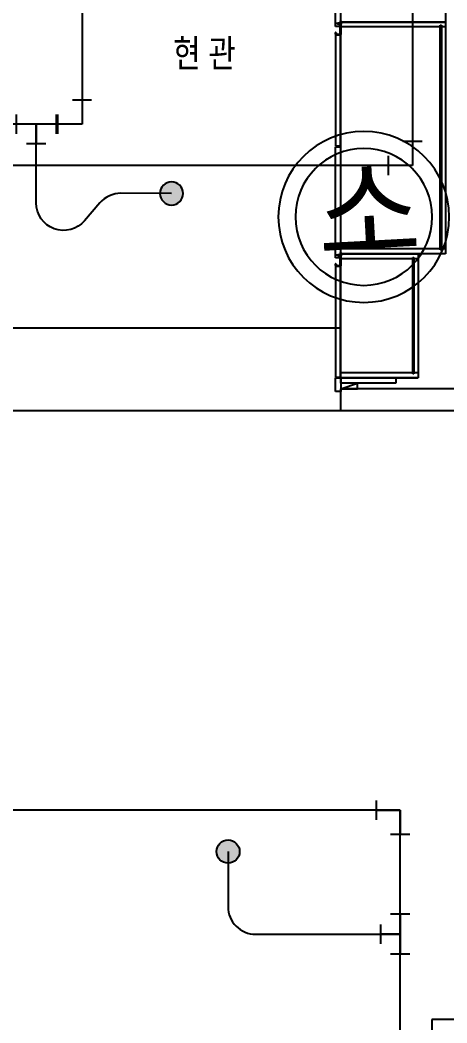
# Model space of a CAD drawing. Header units: millimetres. Extents: x 238075 to 303070, y -258150 to -205841.
# Drawn here: x 265478 to 267028, y -240563 to -236923 of the extents above; entities that cross this region are included whole.
import ezdxf
from ezdxf.enums import TextEntityAlignment as Align

# ---------------------------------------------------------------- set-up
doc = ezdxf.new("R2010")
doc.units = ezdxf.units.MM
doc.header["$LTSCALE"] = 200
for name, color, linetype in [('-소화(SP가지관)', 3, 'Continuous'), ('-소화(SP헤드하향)', 2, 'Continuous'), ('L1', 1, 'Continuous'), ('L2', 2, 'Continuous'), ('L4', 4, 'Continuous'), ('SP 배관  변경', 6, 'Continuous'), ('SP 후렉시블', 7, 'Continuous'), ('TEX', 3, 'Continuous'), ('소화기1.5', 7, 'Continuous'), ('아파트', 253, 'Continuous')]:
    doc.layers.add(name, color=color, linetype=linetype)
doc.styles.add('GHS1', font='Gulim.ttf')
doc.styles.add('맑은고딕', font='malgun.ttf', dxfattribs={"width": 0.8})
doc.linetypes.add('BATTING', pattern='A,0.0001,-0.1,[134,ltypeshp.shx,S=0.1,R=0,X=-0.1,Y=0],-0.2,[134,ltypeshp.shx,S=0.1,R=180,X=0.1,Y=0],-0.1', length=0.4001)

# ---------------------------------------------------------------- blocks, each defined once
blk = doc.blocks.new('A$C39172136')
at = {"layer": '-소화(SP헤드하향)'}
blk.add_hatch(color=0, dxfattribs=at).paths.add_polyline_path([(0, -42, -1), (0, 42, -1)])
at = {"layer": '-소화(SP헤드하향)', "color": 0}
blk.add_circle((0, 0), 42, dxfattribs=at)
blk = doc.blocks.new('A$C1978247E')
at = {"color": 0}
for p, q in [((-45.1, 90), (45.1, 90)), ((0, 0), (0, 90)), ((-93.8, -45.1), (-93.8, 45.1)), ((93.8, 0), (-93.8, 0)), ((93.8, -45.1), (93.8, 45.1))]:
    blk.add_line(p, q, dxfattribs=at)
blk = doc.blocks.new('A$C6D054328')
at = {"layer": 'L1', "color": 1}
blk.add_circle((0, 0), 155.2, dxfattribs=at)
at = {"layer": 'L2'}
blk.add_circle((0, 0), 124.2, dxfattribs=at)
at = {"layer": 'TEX', "style": 'GHS1'}
blk.add_text('소', height=150, dxfattribs=at).set_placement((-103, -65.7))
blk = doc.blocks.new('A$C476E3A35')
at = {"color": 0}
for p, q in [((112.5, 0), (0, 0)), ((0, 0), (0, -113.2)), ((112.5, 45.1), (112.5, -45.1)), ((-45.1, -113.2), (45.1, -113.2))]:
    blk.add_line(p, q, dxfattribs=at)

msp = doc.modelspace()

# ---------------------------------------------------------------- linework, layer by layer
at = {"layer": '-소화(SP가지관)', "color": 2, "ltscale": 0.25}
for p, q in [((265702.6, -235461.2, 54985.4), (265702.6, -237301.2, 54985.4)), ((266902.6, -235461.2, 54985.4), (266902.6, -237451.2, 54985.4)), ((265702.6, -237301.2, 54985.4), (261394.4, -237301.2, 54985.4)), ((266902.6, -237451.2, 54985.4), (263836.2, -237451.2, 54985.4))]:
    msp.add_line(p, q, dxfattribs=at)
at = {"layer": '-소화(SP가지관)', "color": 6}
for p, q in [((266857.6, -239791.2, 54985.4), (263836.2, -239791.2, 54985.4)), ((266857.6, -242838.3, 54985.4), (266857.6, -239791.2, 54985.4)), ((266625.6, -240241.2, 54985.4), (266857.6, -240241.2, 54985.4))]:
    msp.add_line(p, q, dxfattribs=at)
at = {"layer": 'L4'}
for p, q in [((266642.6, -236931.2), (266642.6, -236091.2)), ((267022.6, -236091.2), (267022.6, -236931.2)), ((266622.6, -236946.3), (266622.6, -236528.2)), ((266640.6, -236528.2), (266640.6, -236946.3)), ((266640.6, -236946.3), (266622.6, -236946.3)), ((266647.4, -236936.3), (266627.1, -236936.3)), ((266629.6, -236936.2), (266629.4, -236936.3)), ((266629.4, -236936.3), (266629.7, -236936.5)), ((266630.5, -236935.7), (266630, -236936)), ((266630.2, -236936.7), (266631, -236937.1)), ((266631.5, -236935.2), (266631, -236935.5)), ((266632.2, -236937.4), (266631.7, -236937.4)), ((266632.5, -236935.1), (266632, -236935.1)), ((266633.2, -236937.4), (266632.8, -236937.4)), ((266633.5, -236935.1), (266633, -236935.1)), ((266634.3, -236937.4), (266633.8, -236937.4)), ((266634.7, -236935.1), (266634.1, -236935.1)), ((266635.5, -236937.4), (266634.9, -236937.4)), ((266635.8, -236935.1), (266635.3, -236935.1)), ((266636.6, -236937.4), (266636, -236937.4)), ((266636.9, -236935.1), (266636.4, -236935.1)), ((266637.7, -236937.4), (266637.2, -236937.4)), ((266638.1, -236935.1), (266637.5, -236935.1)), ((266641.8, -236937.4), (266638.3, -236937.4)), ((266639.2, -236935.1), (266638.7, -236935.1)), ((266639.3, -236946.3), (266640.6, -236946.3)), ((266640.7, -236935.1), (266639.8, -236935.1)), ((266640, -236972.5), (266640, -236953.3)), ((266640.6, -236936), (266640.6, -236926.3)), ((266640.6, -236926.3), (266641.5, -236926.3)), ((266640.9, -236936.3), (266640.6, -236936)), ((266640.6, -236936.6), (266640.9, -236936.3)), ((266640.6, -236946.3), (266640.6, -236936.6)), ((266641.8, -236935.1), (266641.3, -236935.1)), ((266641.8, -236926.6), (266641.8, -236975.3)), ((266641.8, -236936.3), (266641.8, -236933.8)), ((266641.8, -236933.8), (266642.3, -236933.8)), ((266641.8, -236935.1), (266641.8, -236937.4)), ((266641.8, -236936.3), (266641.8, -236938.8)), ((266641.8, -236938.8), (266642.3, -236938.8)), ((266642.3, -236936.3), (266642.3, -236933.8)), ((266642.3, -236936.3), (266642.3, -236938.8)), ((266642.6, -236931.2), (267022.6, -236931.2)), ((266642.6, -237771.2), (266642.6, -236931.2)), ((266642.6, -236931.2), (267022.6, -236931.2)), ((267022.6, -236931.2), (266642.6, -236931.2)), ((266642.6, -236946.2), (267022.6, -236946.2)), ((266642.7, -236936.3), (266643.3, -236936)), ((266643.3, -236936.6), (266642.7, -236936.3)), ((267003.6, -236942.2), (267007.6, -236942.2)), ((267003.6, -237757.2), (267003.6, -236942.2)), ((267007.6, -236942.2), (267007.6, -237757.2)), ((267022.6, -236931.2), (267022.6, -237771.2)), ((266622.6, -236974.3), (266622.6, -236969.3)), ((266640.6, -236978.3), (266622.6, -236978.3)), ((266622.6, -236978.3), (266622.6, -237379.2)), ((266623.6, -236968.3), (266623.8, -236968.3)), ((266640.8, -236976.3), (266624.6, -236976.3)), ((266624.8, -236969.1), (266625.5, -236973.2)), ((266626.9, -236974.5), (266638, -236974.5)), ((266640.6, -237379.2), (266640.6, -236978.3)), ((266622.6, -237379.2), (266640.6, -237379.2)), ((266622.6, -237786.3), (266622.6, -237383.2)), ((266622.6, -237383.2), (266640.6, -237383.2)), ((266640.6, -237383.2), (266640.6, -237786.3)), ((267022.6, -237753.2), (266642.6, -237753.2)), ((267007.6, -237757.2), (267003.6, -237757.2)), ((266640.6, -237786.3), (266622.6, -237786.3)), ((266647.4, -237776.3), (266627.1, -237776.3)), ((266629.6, -237776.2), (266629.4, -237776.3)), ((266629.4, -237776.3), (266629.7, -237776.5)), ((266630.5, -237775.7), (266630, -237776)), ((266630.2, -237776.7), (266631, -237777.1)), ((266631.5, -237775.2), (266631, -237775.5)), ((266632.2, -237777.4), (266631.7, -237777.4)), ((266632.5, -237775.1), (266632, -237775.1)), ((266633.2, -237777.4), (266632.8, -237777.4)), ((266633.5, -237775.1), (266633, -237775.1)), ((266634.3, -237777.4), (266633.8, -237777.4)), ((266634.7, -237775.1), (266634.1, -237775.1)), ((266635.5, -237777.4), (266634.9, -237777.4)), ((266635.8, -237775.1), (266635.3, -237775.1)), ((266636.6, -237777.4), (266636, -237777.4)), ((266636.9, -237775.1), (266636.4, -237775.1)), ((266637.7, -237777.4), (266637.2, -237777.4)), ((266638.1, -237775.1), (266637.5, -237775.1)), ((266641.8, -237777.4), (266638.3, -237777.4)), ((266639.2, -237775.1), (266638.7, -237775.1)), ((266639.3, -237786.3), (266640.6, -237786.3)), ((266640.7, -237775.1), (266639.8, -237775.1)), ((266640, -237812.5), (266640, -237793.3)), ((266640.6, -237776), (266640.6, -237766.3)), ((266640.6, -237766.3), (266641.5, -237766.3)), ((266640.9, -237776.3), (266640.6, -237776)), ((266640.6, -237776.6), (266640.9, -237776.3)), ((266640.6, -237786.3), (266640.6, -237776.6)), ((266641.8, -237775.1), (266641.3, -237775.1)), ((266641.8, -237766.6), (266641.8, -237815.3)), ((266641.8, -237776.3), (266641.8, -237773.8)), ((266641.8, -237773.8), (266642.3, -237773.8)), ((266641.8, -237775.1), (266641.8, -237777.4)), ((266641.8, -237776.3), (266641.8, -237778.8)), ((266641.8, -237778.8), (266642.3, -237778.8)), ((266642.3, -237776.3), (266642.3, -237773.8)), ((266642.3, -237776.3), (266642.3, -237778.8)), ((266642.6, -237771.2), (266922.6, -237771.2)), ((266922.6, -237771.2), (266642.6, -237771.2)), ((266642.6, -237771.2), (266922.6, -237771.2)), ((266642.6, -238221.2), (266642.6, -237771.2)), ((267022.6, -237771.2), (266642.6, -237771.2)), ((266642.6, -237789.2), (266922.6, -237789.2)), ((266642.7, -237776.3), (266643.3, -237776)), ((266643.3, -237776.6), (266642.7, -237776.3)), ((266903.6, -237785.2), (266907.6, -237785.2)), ((266903.6, -238207.2), (266903.6, -237785.2)), ((266907.6, -237785.2), (266907.6, -238207.2)), ((266922.6, -237771.2), (266922.6, -238221.2)), ((266622.6, -237814.3), (266622.6, -237809.3)), ((266640.6, -237818.3), (266622.6, -237818.3)), ((266622.6, -237818.3), (266622.6, -238219.2)), ((266623.6, -237808.3), (266623.8, -237808.3)), ((266640.8, -237816.3), (266624.6, -237816.3)), ((266624.8, -237809.1), (266625.5, -237813.2)), ((266626.9, -237814.5), (266638, -237814.5)), ((266640.6, -238219.2), (266640.6, -237818.3)), ((266642.6, -238041.2), (265412.6, -238041.2)), ((266622.6, -238219.2), (266640.6, -238219.2)), ((266622.6, -238271.2), (266622.6, -238221.2)), ((266622.6, -238221.2), (266642.6, -238221.2)), ((266922.6, -238203.2), (266642.6, -238203.2)), ((266642.6, -238221.2), (266922.6, -238221.2)), ((266922.6, -238221.2), (266642.6, -238221.2)), ((266642.6, -238221.2), (266842.6, -238221.2)), ((266642.6, -238241.2), (266642.6, -238221.2)), ((266642.6, -238221.2), (266642.6, -238271.2)), ((266842.6, -238221.2), (266842.6, -238241.2)), ((266907.6, -238207.2), (266903.6, -238207.2)), ((266642.6, -238271.2), (266622.6, -238271.2)), ((266642.6, -238261.2), (266702.6, -238241.2)), ((266702.6, -238241.2), (266642.6, -238241.2)), ((266642.6, -238241.2), (266642.6, -238261.2)), ((266842.6, -238241.2), (266642.6, -238241.2)), ((267052.6, -238261.2), (266642.6, -238261.2)), ((266642.6, -238341.2), (266642.6, -238261.2)), ((266642.6, -238261.2), (266702.6, -238261.2)), ((266702.6, -238261.2), (266702.6, -238241.2)), ((266642.6, -238341.2), (265412.6, -238341.2)), ((267052.6, -238341.2), (266642.6, -238341.2)), ((267052.6, -240551.2), (266972.6, -240551.2)), ((266972.6, -240551.2), (266972.6, -240591.2))]:
    msp.add_line(p, q, dxfattribs=at)
for centre, radius, start, end in [((266631.8, -236937.7), 2.64, 138.4173, 145.4861), ((266629.6, -236936.3), 0.0741, 19.245, 98.3292), ((266665.7, -236925.1), 37.7, 197.208, 197.5651), ((266631.9, -236935.1), 2.53, 213.0258, 224.05), ((266630, -236935.7), 0.29, 226.7385, 258.4595), ((266629.6, -236936), 0.222, 1.7332, 18.5847), ((266629.8, -236935.9), 0.0219, 48.5871, 143.9417), ((266631.9, -236935.9), 2.09, 181.0515, 201.9033), ((266634.1, -236935), 4.25, 193.523, 202.6398), ((266630.6, -236936.5), 0.658, 203.4789, 214.209), ((266630.1, -236936.8), 0.0219, 212.17, 307.5246), ((266629.7, -236936.2), 0.766, 298.1286, 314.6055), ((266630.5, -236936.4), 0.413, 219.6379, 234.7792), ((266633, -236937.6), 3.14, 135.0147, 142.8638), ((266630.5, -236935.8), 0.0996, 32.2014, 75.28), ((266675.7, -236922.3), 47.1, 196.6282, 198.3072), ((266643.7, -236933.8), 13, 187.231, 195.3461), ((266631.5, -236934), 1.6, 242.5006, 249.1706), ((266630.8, -236935.4), 0.0274, 40.3056, 135.6602), ((266642.4, -236932.9), 11.7, 192.6422, 199.3353), ((266636.4, -236934.5), 5.98, 205.8543, 211.4831), ((266632.9, -236936.8), 1.8, 191.5474, 202.6161), ((266631.5, -236937.5), 0.274, 198.946, 211.3213), ((266633.7, -236936), 2.49, 199.6727, 214.0503), ((266630.8, -236936.1), 1.61, 287.0142, 302.6927), ((266631.3, -236937.6), 0.0274, 212.17, 307.5246), ((266633.7, -236937.5), 3.14, 126.8791, 134.7481), ((266631.5, -236935.3), 0.0453, 48.2383, 80.6468), ((266630.8, -236935.8), 0.907, 13.8562, 30.9069), ((266631.4, -236935.4), 0.185, 30.5872, 55.7758), ((266676.8, -236922.3), 47.1, 196.3718, 198.7404), ((266631.8, -236937.3), 0.181, 217.649, 248.8398), ((266632.4, -236934.5), 0.707, 217.5454, 239.3813), ((266631.6, -236935.1), 0.274, 18.946, 31.3213), ((266631.8, -236935), 0.0274, 32.17, 127.5246), ((266627.4, -236936), 4.54, 7.6099, 11.9688), ((266643.7, -236934), 11.9, 186.4534, 195.5423), ((266643.5, -236933.1), 11.6, 190.2097, 198.6604), ((266630.2, -236938.9), 2.5, 27.6343, 36.5798), ((266633.5, -236935.9), 1.41, 124.0207, 146.0817), ((266634.6, -236936.8), 2.41, 190.1774, 202.2435), ((266632.5, -236937.7), 0.0274, 212.17, 307.5246), ((266632.7, -236937.6), 0.274, 198.946, 211.3213), ((266632.3, -236935.3), 0.235, 27.3429, 36.48), ((266631.2, -236935.8), 1.41, 13.1889, 28.003), ((266634.9, -236935.9), 2.58, 200.8574, 213.7621), ((266631, -236936.2), 2.2, 313.7829, 326.7419), ((266677.8, -236922.2), 47.1, 196.3718, 198.7404), ((266632.7, -236934.8), 0.0274, 32.17, 127.5246), ((266632.9, -236937.2), 0.195, 218.8211, 238.7844), ((266630.4, -236935.5), 2.51, 3.5644, 14.972), ((266632.5, -236934.9), 0.274, 18.946, 31.3213), ((266635.1, -236933.4), 2.66, 210.3355, 219.0204), ((266632.8, -236937.3), 0.0453, 228.2383, 260.6468), ((266645.8, -236933.7), 13, 187.0368, 195.3461), ((266644.5, -236932.9), 11.7, 190.9113, 199.3353), ((266635.6, -236936.6), 2.47, 192.5382, 204.455), ((266631.1, -236939), 2.66, 30.3355, 39.0204), ((266636, -236935.8), 2.77, 200.0249, 212.4635), ((266633.7, -236937.6), 0.274, 198.946, 211.3213), ((266633.4, -236937.7), 0.0274, 212.17, 307.5246), ((266635.7, -236937.3), 3.14, 126.8791, 136.1819), ((266633.5, -236935.1), 0.0453, 48.2383, 80.6468), ((266632.2, -236936.2), 1.92, 309.8197, 323.7041), ((266633.4, -236935.3), 0.235, 27.3429, 47.4419), ((266632.4, -236935.8), 1.41, 13.1889, 28.003), ((266678.9, -236922.2), 47.1, 196.3718, 198.7404), ((266634, -236937.2), 0.287, 210.0693, 226.5252), ((266633.8, -236937.3), 0.0453, 228.2383, 260.6468), ((266633.9, -236934.8), 0.0274, 32.17, 127.5246), ((266631.5, -236935.5), 2.51, 3.5644, 14.972), ((266633.7, -236934.9), 0.274, 18.946, 31.3213), ((266636.2, -236933.4), 2.66, 210.3355, 219.0204), ((266646.9, -236933.7), 13, 187.0368, 195.3461), ((266645.6, -236932.9), 11.7, 190.9113, 199.3353), ((266632.3, -236939), 2.66, 30.3355, 39.0204), ((266636.8, -236936.6), 2.47, 192.5382, 204.455), ((266634.8, -236937.6), 0.274, 198.946, 211.3213), ((266636.9, -236937.3), 3.14, 126.8791, 136.1819), ((266637.2, -236935.8), 2.77, 200.0249, 212.4635), ((266633.4, -236936.2), 1.92, 309.8197, 323.7041), ((266634.6, -236937.7), 0.0274, 212.17, 307.5246), ((266634.5, -236935.3), 0.235, 27.3429, 47.4419), ((266634.7, -236935.1), 0.0453, 48.2383, 80.6468), ((266633.5, -236935.8), 1.41, 13.1889, 28.003), ((266635.1, -236937.2), 0.287, 210.0693, 226.5252), ((266680.1, -236922.2), 47.1, 196.3718, 198.7404), ((266634.9, -236937.3), 0.0453, 228.2383, 260.6468), ((266635, -236934.8), 0.0274, 32.17, 127.5246), ((266634.8, -236934.9), 0.274, 18.946, 31.3213), ((266637.3, -236933.4), 2.66, 210.3355, 219.0204), ((266632.6, -236935.5), 2.51, 3.5644, 14.972), ((266648, -236933.7), 13, 187.0368, 195.3461), ((266646.7, -236932.9), 11.7, 190.9113, 199.3353), ((266637.9, -236936.6), 2.47, 192.5382, 204.455), ((266633.4, -236939), 2.66, 30.3355, 39.0204), ((266638, -236937.3), 3.14, 126.8791, 136.1819), ((266638.3, -236935.8), 2.77, 200.0249, 212.4635), ((266634.5, -236936.2), 1.92, 309.8197, 323.7041), ((266635.9, -236937.6), 0.274, 198.946, 211.3213), ((266635.7, -236937.7), 0.0274, 212.17, 307.5246), ((266635.7, -236935.3), 0.235, 27.3429, 47.4419), ((266635.8, -236935.1), 0.0453, 48.2383, 80.6468), ((266634.6, -236935.8), 1.41, 13.1889, 28.003), ((266681.2, -236922.2), 47.1, 196.3718, 198.7404), ((266636.2, -236937.2), 0.287, 210.0693, 226.5252), ((266636.1, -236937.3), 0.0453, 228.2383, 260.6468), ((266636.1, -236934.8), 0.0274, 32.17, 127.5246), ((266633.8, -236935.5), 2.51, 3.5644, 14.972), ((266635.9, -236934.9), 0.274, 18.946, 31.3213), ((266638.5, -236933.4), 2.66, 210.3355, 219.0204), ((266649.2, -236933.7), 13, 187.0368, 195.3461), ((266647.9, -236932.9), 11.7, 190.9113, 199.3353), ((266639, -236936.6), 2.47, 192.5382, 204.455), ((266634.5, -236939), 2.66, 30.3355, 39.0204), ((266639.4, -236935.8), 2.77, 200.0249, 212.4635), ((266637.1, -236937.6), 0.274, 198.946, 211.3213), ((266636.8, -236937.7), 0.0274, 212.17, 307.5246), ((266639.1, -236937.3), 3.14, 126.8791, 136.1819), ((266636.9, -236935.1), 0.0453, 48.2383, 80.6468), ((266635.6, -236936.2), 1.92, 309.8197, 323.7041), ((266636.8, -236935.3), 0.235, 27.3429, 47.4419), ((266635.8, -236935.8), 1.41, 13.1889, 28.003), ((266682.3, -236922.2), 47.1, 196.3718, 198.7404), ((266637.4, -236937.2), 0.287, 210.0693, 226.5252), ((266637.2, -236937.3), 0.0453, 228.2383, 260.6468), ((266639.6, -236933.4), 2.66, 210.3355, 219.0204), ((266637.1, -236934.9), 0.274, 18.946, 31.3213), ((266634.9, -236935.5), 2.51, 3.5644, 14.972), ((266637.3, -236934.8), 0.0274, 32.17, 127.5246), ((266650.3, -236933.7), 13, 187.0368, 195.3461), ((266649, -236932.9), 11.7, 190.9113, 199.3353), ((266635.7, -236939), 2.66, 30.3355, 39.0204), ((266640.2, -236936.6), 2.47, 192.5382, 204.455), ((266638.2, -236937.6), 0.274, 198.946, 211.3213), ((266640.3, -236937.3), 3.14, 126.8791, 136.1819), ((266640.6, -236935.8), 2.77, 200.0249, 212.4635), ((266636.8, -236936.2), 1.92, 309.8197, 323.7041), ((266638, -236937.7), 0.0274, 212.17, 307.5246), ((266638.1, -236935.1), 0.0453, 48.2383, 80.6468), ((266637.9, -236935.3), 0.235, 27.3429, 47.4419), ((266636.9, -236935.8), 1.41, 13.1889, 28.003), ((266638.5, -236937.2), 0.287, 210.0693, 226.5252), ((266683.5, -236922.2), 47.1, 196.3718, 198.7404), ((266638.3, -236937.3), 0.0453, 228.2383, 260.6468), ((266640.7, -236933.4), 2.66, 210.3355, 219.0204), ((266638.2, -236934.9), 0.274, 18.946, 31.3213), ((266638.4, -236934.8), 0.0274, 32.17, 127.5246), ((266636, -236935.5), 2.51, 3.5644, 14.972), ((266651.4, -236933.7), 13, 187.0368, 195.3461), ((266650.1, -236932.9), 11.7, 190.9113, 199.3353), ((266641.3, -236936.6), 2.47, 192.5382, 204.455), ((266636.8, -236939), 2.66, 30.3355, 39.0204), ((266641.7, -236935.8), 2.77, 200.0249, 212.4635), ((266637.9, -236936.2), 1.92, 309.8197, 323.7041), ((266639.1, -236937.7), 0.0274, 212.17, 307.5246), ((266639.3, -236937.6), 0.274, 198.946, 211.3213), ((266641.4, -236937.3), 3.14, 126.8791, 136.1819), ((266639.2, -236935.1), 0.0453, 48.2383, 80.6468), ((266639.1, -236935.3), 0.235, 27.3429, 47.4419), ((266638, -236935.8), 1.41, 13.1889, 28.003), ((266610, -236952.7), 30, 358.9773, 12.4439), ((266684.6, -236922.2), 47.1, 196.3718, 198.7404), ((266639.6, -236937.2), 0.287, 210.0693, 226.5252), ((266639.5, -236937.3), 0.0453, 228.2383, 260.6468), ((266639.5, -236934.8), 0.0274, 32.17, 127.5246), ((266641.9, -236933.4), 2.66, 210.3355, 219.0204), ((266639.3, -236934.9), 0.274, 18.946, 31.3213), ((266637.2, -236935.5), 2.51, 3.5644, 14.972), ((266652.6, -236933.7), 13, 187.0368, 195.3461), ((266651.3, -236932.9), 11.7, 190.9113, 199.3353), ((266642.5, -236936.6), 2.47, 192.5382, 204.455), ((266637.9, -236939), 2.66, 30.3355, 39.0204), ((266642.9, -236935.8), 2.77, 200.0249, 212.4635), ((266640.3, -236937.7), 0.0274, 212.17, 307.5246), ((266640.5, -236937.6), 0.274, 198.946, 211.3213), ((266639, -236936.2), 1.92, 309.8197, 323.7041), ((266640.8, -236937.2), 0.287, 210.0693, 226.5252), ((266642.9, -236937.3), 3.14, 126.8791, 136.1819), ((266640.6, -236937.3), 0.0453, 228.2383, 260.6468), ((266640.7, -236935.1), 0.0453, 48.2383, 80.6468), ((266640.6, -236935.3), 0.235, 27.3429, 47.4419), ((266639, -236936.3), 2.05, 21.6473, 31.9765), ((266641, -236934.8), 0.0274, 32.17, 127.5246), ((266611.5, -236948.1), 32, 20.8808, 23.0667), ((266643.4, -236933.4), 2.66, 210.3355, 219.0204), ((266640.8, -236934.9), 0.274, 18.946, 31.3213), ((266638.7, -236935.5), 2.51, 3.5644, 14.972), ((266654.1, -236933.7), 13, 187.0368, 192.9617), ((266631.9, -236936.5), 9.48, 359.4206, 8.7578), ((266641.5, -236926.6), 0.3, 360, 90), ((266639.9, -236936.3), 3.43, 4.5021, 45.963), ((266639.9, -236936.3), 3.43, 314.037, 355.4979), ((266623.6, -236969.3), 1, 90, 180), ((266624.6, -236974.3), 2, 180, 270), ((266623.8, -236969.3), 1, 9.4623, 90), ((266626.9, -236973), 1.5, 189.4623, 270), ((266638, -236972.5), 2, 270, 0), ((266640.8, -236975.3), 1, 270, 0), ((266631.8, -237777.7), 2.64, 138.4173, 145.4861), ((266629.6, -237776.3), 0.0741, 19.245, 98.3292), ((266665.7, -237765.1), 37.7, 197.208, 197.5651), ((266631.9, -237775.1), 2.53, 213.0258, 224.05), ((266630, -237775.7), 0.29, 226.7385, 258.4595), ((266629.6, -237776), 0.222, 1.7332, 18.5847), ((266629.8, -237775.9), 0.0219, 48.5871, 143.9417), ((266631.9, -237775.9), 2.09, 181.0515, 201.9033), ((266634.1, -237775), 4.25, 193.523, 202.6398), ((266630.6, -237776.5), 0.658, 203.4789, 214.209), ((266630.1, -237776.8), 0.0219, 212.17, 307.5246), ((266629.7, -237776.2), 0.766, 298.1286, 314.6055), ((266630.5, -237776.4), 0.413, 219.6379, 234.7792), ((266633, -237777.6), 3.14, 135.0147, 142.8638), ((266630.5, -237775.8), 0.0996, 32.2014, 75.28), ((266675.7, -237762.3), 47.1, 196.6282, 198.3072), ((266643.7, -237773.8), 13, 187.231, 195.3461), ((266631.5, -237774), 1.6, 242.5006, 249.1706), ((266630.8, -237775.4), 0.0274, 40.3056, 135.6602), ((266642.4, -237772.9), 11.7, 192.6422, 199.3353), ((266636.4, -237774.5), 5.98, 205.8543, 211.4831), ((266632.9, -237776.8), 1.8, 191.5474, 202.6161), ((266631.5, -237777.5), 0.274, 198.946, 211.3213), ((266633.7, -237776), 2.49, 199.6727, 214.0503), ((266630.8, -237776.1), 1.61, 287.0142, 302.6927), ((266631.3, -237777.6), 0.0274, 212.17, 307.5246), ((266633.7, -237777.5), 3.14, 126.8791, 134.7481), ((266631.5, -237775.3), 0.0453, 48.2383, 80.6468), ((266630.8, -237775.8), 0.907, 13.8562, 30.9069), ((266631.4, -237775.4), 0.185, 30.5872, 55.7758), ((266676.8, -237762.3), 47.1, 196.3718, 198.7404), ((266631.8, -237777.3), 0.181, 217.649, 248.8398), ((266632.4, -237774.5), 0.707, 217.5454, 239.3813), ((266631.6, -237775.1), 0.274, 18.946, 31.3213), ((266631.8, -237775), 0.0274, 32.17, 127.5246), ((266627.4, -237776), 4.54, 7.6099, 11.9688), ((266643.7, -237774), 11.9, 186.4534, 195.5423), ((266643.5, -237773.1), 11.6, 190.2097, 198.6604), ((266630.2, -237778.9), 2.5, 27.6343, 36.5798), ((266633.5, -237775.9), 1.41, 124.0207, 146.0817), ((266634.6, -237776.8), 2.41, 190.1774, 202.2435), ((266632.5, -237777.7), 0.0274, 212.17, 307.5246), ((266632.7, -237777.6), 0.274, 198.946, 211.3213), ((266632.3, -237775.3), 0.235, 27.3429, 36.48), ((266631.2, -237775.8), 1.41, 13.1889, 28.003), ((266634.9, -237775.9), 2.58, 200.8574, 213.7621), ((266631, -237776.2), 2.2, 313.7829, 326.7419), ((266677.8, -237762.2), 47.1, 196.3718, 198.7404), ((266632.7, -237774.8), 0.0274, 32.17, 127.5246), ((266632.9, -237777.2), 0.195, 218.8211, 238.7844), ((266630.4, -237775.5), 2.51, 3.5644, 14.972), ((266632.5, -237774.9), 0.274, 18.946, 31.3213), ((266635.1, -237773.4), 2.66, 210.3355, 219.0204), ((266632.8, -237777.3), 0.0453, 228.2383, 260.6468), ((266645.8, -237773.7), 13, 187.0368, 195.3461), ((266644.5, -237772.9), 11.7, 190.9113, 199.3353), ((266635.6, -237776.6), 2.47, 192.5382, 204.455), ((266631.1, -237779), 2.66, 30.3355, 39.0204), ((266636, -237775.8), 2.77, 200.0249, 212.4635), ((266633.7, -237777.6), 0.274, 198.946, 211.3213), ((266633.4, -237777.7), 0.0274, 212.17, 307.5246), ((266635.7, -237777.3), 3.14, 126.8791, 136.1819), ((266633.5, -237775.1), 0.0453, 48.2383, 80.6468), ((266632.2, -237776.2), 1.92, 309.8197, 323.7041), ((266633.4, -237775.3), 0.235, 27.3429, 47.4419), ((266632.4, -237775.8), 1.41, 13.1889, 28.003), ((266678.9, -237762.2), 47.1, 196.3718, 198.7404), ((266634, -237777.2), 0.287, 210.0693, 226.5252), ((266633.8, -237777.3), 0.0453, 228.2383, 260.6468), ((266633.9, -237774.8), 0.0274, 32.17, 127.5246), ((266631.5, -237775.5), 2.51, 3.5644, 14.972), ((266633.7, -237774.9), 0.274, 18.946, 31.3213), ((266636.2, -237773.4), 2.66, 210.3355, 219.0204), ((266646.9, -237773.7), 13, 187.0368, 195.3461), ((266645.6, -237772.9), 11.7, 190.9113, 199.3353), ((266632.3, -237779), 2.66, 30.3355, 39.0204), ((266636.8, -237776.6), 2.47, 192.5382, 204.455), ((266634.8, -237777.6), 0.274, 198.946, 211.3213), ((266636.9, -237777.3), 3.14, 126.8791, 136.1819), ((266637.2, -237775.8), 2.77, 200.0249, 212.4635), ((266633.4, -237776.2), 1.92, 309.8197, 323.7041), ((266634.6, -237777.7), 0.0274, 212.17, 307.5246), ((266634.5, -237775.3), 0.235, 27.3429, 47.4419), ((266634.7, -237775.1), 0.0453, 48.2383, 80.6468), ((266633.5, -237775.8), 1.41, 13.1889, 28.003), ((266635.1, -237777.2), 0.287, 210.0693, 226.5252), ((266680.1, -237762.2), 47.1, 196.3718, 198.7404), ((266634.9, -237777.3), 0.0453, 228.2383, 260.6468), ((266635, -237774.8), 0.0274, 32.17, 127.5246), ((266634.8, -237774.9), 0.274, 18.946, 31.3213), ((266637.3, -237773.4), 2.66, 210.3355, 219.0204), ((266632.6, -237775.5), 2.51, 3.5644, 14.972), ((266648, -237773.7), 13, 187.0368, 195.3461), ((266646.7, -237772.9), 11.7, 190.9113, 199.3353), ((266637.9, -237776.6), 2.47, 192.5382, 204.455), ((266633.4, -237779), 2.66, 30.3355, 39.0204), ((266638, -237777.3), 3.14, 126.8791, 136.1819), ((266638.3, -237775.8), 2.77, 200.0249, 212.4635), ((266634.5, -237776.2), 1.92, 309.8197, 323.7041), ((266635.9, -237777.6), 0.274, 198.946, 211.3213), ((266635.7, -237777.7), 0.0274, 212.17, 307.5246), ((266635.7, -237775.3), 0.235, 27.3429, 47.4419), ((266635.8, -237775.1), 0.0453, 48.2383, 80.6468), ((266634.6, -237775.8), 1.41, 13.1889, 28.003), ((266681.2, -237762.2), 47.1, 196.3718, 198.7404), ((266636.2, -237777.2), 0.287, 210.0693, 226.5252), ((266636.1, -237777.3), 0.0453, 228.2383, 260.6468), ((266636.1, -237774.8), 0.0274, 32.17, 127.5246), ((266633.8, -237775.5), 2.51, 3.5644, 14.972), ((266635.9, -237774.9), 0.274, 18.946, 31.3213), ((266638.5, -237773.4), 2.66, 210.3355, 219.0204), ((266649.2, -237773.7), 13, 187.0368, 195.3461), ((266647.9, -237772.9), 11.7, 190.9113, 199.3353), ((266639, -237776.6), 2.47, 192.5382, 204.455), ((266634.5, -237779), 2.66, 30.3355, 39.0204), ((266639.4, -237775.8), 2.77, 200.0249, 212.4635), ((266637.1, -237777.6), 0.274, 198.946, 211.3213), ((266636.8, -237777.7), 0.0274, 212.17, 307.5246), ((266639.1, -237777.3), 3.14, 126.8791, 136.1819), ((266636.9, -237775.1), 0.0453, 48.2383, 80.6468), ((266635.6, -237776.2), 1.92, 309.8197, 323.7041), ((266636.8, -237775.3), 0.235, 27.3429, 47.4419), ((266635.8, -237775.8), 1.41, 13.1889, 28.003), ((266682.3, -237762.2), 47.1, 196.3718, 198.7404), ((266637.4, -237777.2), 0.287, 210.0693, 226.5252), ((266637.2, -237777.3), 0.0453, 228.2383, 260.6468), ((266639.6, -237773.4), 2.66, 210.3355, 219.0204), ((266637.1, -237774.9), 0.274, 18.946, 31.3213), ((266634.9, -237775.5), 2.51, 3.5644, 14.972), ((266637.3, -237774.8), 0.0274, 32.17, 127.5246), ((266650.3, -237773.7), 13, 187.0368, 195.3461), ((266649, -237772.9), 11.7, 190.9113, 199.3353), ((266635.7, -237779), 2.66, 30.3355, 39.0204), ((266640.2, -237776.6), 2.47, 192.5382, 204.455), ((266638.2, -237777.6), 0.274, 198.946, 211.3213), ((266640.3, -237777.3), 3.14, 126.8791, 136.1819), ((266640.6, -237775.8), 2.77, 200.0249, 212.4635), ((266636.8, -237776.2), 1.92, 309.8197, 323.7041), ((266638, -237777.7), 0.0274, 212.17, 307.5246), ((266638.1, -237775.1), 0.0453, 48.2383, 80.6468), ((266637.9, -237775.3), 0.235, 27.3429, 47.4419), ((266636.9, -237775.8), 1.41, 13.1889, 28.003), ((266638.5, -237777.2), 0.287, 210.0693, 226.5252), ((266683.5, -237762.2), 47.1, 196.3718, 198.7404), ((266638.3, -237777.3), 0.0453, 228.2383, 260.6468), ((266640.7, -237773.4), 2.66, 210.3355, 219.0204), ((266638.2, -237774.9), 0.274, 18.946, 31.3213), ((266638.4, -237774.8), 0.0274, 32.17, 127.5246), ((266636, -237775.5), 2.51, 3.5644, 14.972), ((266651.4, -237773.7), 13, 187.0368, 195.3461), ((266650.1, -237772.9), 11.7, 190.9113, 199.3353), ((266641.3, -237776.6), 2.47, 192.5382, 204.455), ((266636.8, -237779), 2.66, 30.3355, 39.0204), ((266641.7, -237775.8), 2.77, 200.0249, 212.4635), ((266637.9, -237776.2), 1.92, 309.8197, 323.7041), ((266639.1, -237777.7), 0.0274, 212.17, 307.5246), ((266639.3, -237777.6), 0.274, 198.946, 211.3213), ((266641.4, -237777.3), 3.14, 126.8791, 136.1819), ((266639.2, -237775.1), 0.0453, 48.2383, 80.6468), ((266639.1, -237775.3), 0.235, 27.3429, 47.4419), ((266638, -237775.8), 1.41, 13.1889, 28.003), ((266610, -237792.7), 30, 358.9773, 12.4439), ((266684.6, -237762.2), 47.1, 196.3718, 198.7404), ((266639.6, -237777.2), 0.287, 210.0693, 226.5252), ((266639.5, -237777.3), 0.0453, 228.2383, 260.6468), ((266639.5, -237774.8), 0.0274, 32.17, 127.5246), ((266641.9, -237773.4), 2.66, 210.3355, 219.0204), ((266639.3, -237774.9), 0.274, 18.946, 31.3213), ((266637.2, -237775.5), 2.51, 3.5644, 14.972), ((266652.6, -237773.7), 13, 187.0368, 195.3461), ((266651.3, -237772.9), 11.7, 190.9113, 199.3353), ((266642.5, -237776.6), 2.47, 192.5382, 204.455), ((266637.9, -237779), 2.66, 30.3355, 39.0204), ((266642.9, -237775.8), 2.77, 200.0249, 212.4635), ((266640.3, -237777.7), 0.0274, 212.17, 307.5246), ((266640.5, -237777.6), 0.274, 198.946, 211.3213), ((266639, -237776.2), 1.92, 309.8197, 323.7041), ((266640.8, -237777.2), 0.287, 210.0693, 226.5252), ((266642.9, -237777.3), 3.14, 126.8791, 136.1819), ((266640.6, -237777.3), 0.0453, 228.2383, 260.6468), ((266640.7, -237775.1), 0.0453, 48.2383, 80.6468), ((266640.6, -237775.3), 0.235, 27.3429, 47.4419), ((266639, -237776.3), 2.05, 21.6473, 31.9765), ((266641, -237774.8), 0.0274, 32.17, 127.5246), ((266611.5, -237788.1), 32, 20.8808, 23.0667), ((266643.4, -237773.4), 2.66, 210.3355, 219.0204), ((266640.8, -237774.9), 0.274, 18.946, 31.3213), ((266638.7, -237775.5), 2.51, 3.5644, 14.972), ((266654.1, -237773.7), 13, 187.0368, 192.9617), ((266631.9, -237776.5), 9.48, 359.4206, 8.7578), ((266641.5, -237766.6), 0.3, 360, 90), ((266639.9, -237776.3), 3.43, 4.5021, 45.963), ((266639.9, -237776.3), 3.43, 314.037, 355.4979), ((266623.6, -237809.3), 1, 90, 180), ((266624.6, -237814.3), 2, 180, 270), ((266623.8, -237809.3), 1, 9.4623, 90), ((266626.9, -237813), 1.5, 189.4623, 270), ((266638, -237812.5), 2, 270, 0), ((266640.8, -237815.3), 1, 270, 0)]:
    msp.add_arc(centre, radius, start, end, dxfattribs=at)
at = {"layer": 'SP 배관  변경'}
msp.add_line((265536.2, -237434.8, 54985.4), (265536.2, -237301.2, 54985.4), dxfattribs=at)
at = {"layer": 'SP 후렉시블', "color": 6, "linetype": 'BATTING', "ltscale": 5, "elevation": 54985.4}
msp.add_lwpolyline([(266027.6, -237552.7), (265844.1, -237551.9, 0.220631), (265767.6, -237587.1), (265712.2, -237651.9, -0.697236), (265536.2, -237587), (265536.2, -237434.8), (265536.2, -237404.8)], format="xyb", dxfattribs=at)
at = {"layer": 'SP 후렉시블', "linetype": 'BATTING', "ltscale": 5, "elevation": 54985.4}
msp.add_lwpolyline([(266232.7, -239941.2), (266232.7, -240141.2, 0.414214), (266332.7, -240241.2), (266625.6, -240241.2), (266655.6, -240241.2)], format="xyb", dxfattribs=at)
at = {"layer": '아파트'}
msp.add_circle((263075.4, -230841.1, 54985.4), 25000, dxfattribs=at)

# ---------------------------------------------------------------- block references
at = {"layer": '-소화(SP가지관)', "color": 2, "ltscale": 0.25}
for name, p, xscale, yscale, zscale, rotation in [('A$C476E3A35', (265702.6, -237301.2, 54985.4), -0.7731199999823013, 0.7731199999823013, 0.7731199999823013, 269.9999999946811), ('A$C1978247E', (265536.2, -237301.2, 54985.4), -0.773119999980927, 0.773119999980927, 0.773119999980927, 180), ('A$C476E3A35', (266902.6, -237451.2, 54985.4), -0.7731199999823013, 0.7731199999823013, 0.7731199999823013, 269.9999999946811), ('A$C476E3A35', (266857.6, -239791.2, 54985.4), -0.7731199999823013, 0.7731199999823013, 0.7731199999823013, 359.9999999946811), ('A$C1978247E', (266857.6, -240241.2, 54985.4), 0.773119999980927, 0.773119999980927, 0.773119999980927, 90.00000000000006)]:
    msp.add_blockref(name, p, dxfattribs=dict(at, xscale=xscale, yscale=yscale, zscale=zscale, rotation=rotation))
at = {"layer": '-소화(SP헤드하향)', "ltscale": 0.2, "xscale": -1, "rotation": 359.9999999961373}
msp.add_blockref('A$C39172136', (266027.6, -237552.7, 54985.4), dxfattribs=at)
at = {"layer": '-소화(SP헤드하향)', "ltscale": 0.2, "rotation": 270}
msp.add_blockref('A$C39172136', (266232.7, -239941.2, 54985.4), dxfattribs=at)
at = {"layer": '소화기1.5', "xscale": -1.999999999999999, "yscale": 1.999999999999999, "zscale": 2, "rotation": 3.099144874120856}
msp.add_blockref('A$C6D054328', (266725.8, -237637.7, 54985.4), dxfattribs=at)

# ---------------------------------------------------------------- texts
at = {"layer": 'L4', "style": '맑은고딕', "width": 0.8}
msp.add_text('현 관', height=100, dxfattribs=at).set_placement((266147.2, -237043.7), align=Align.MIDDLE_CENTER)

doc.saveas('drawing.dxf')
